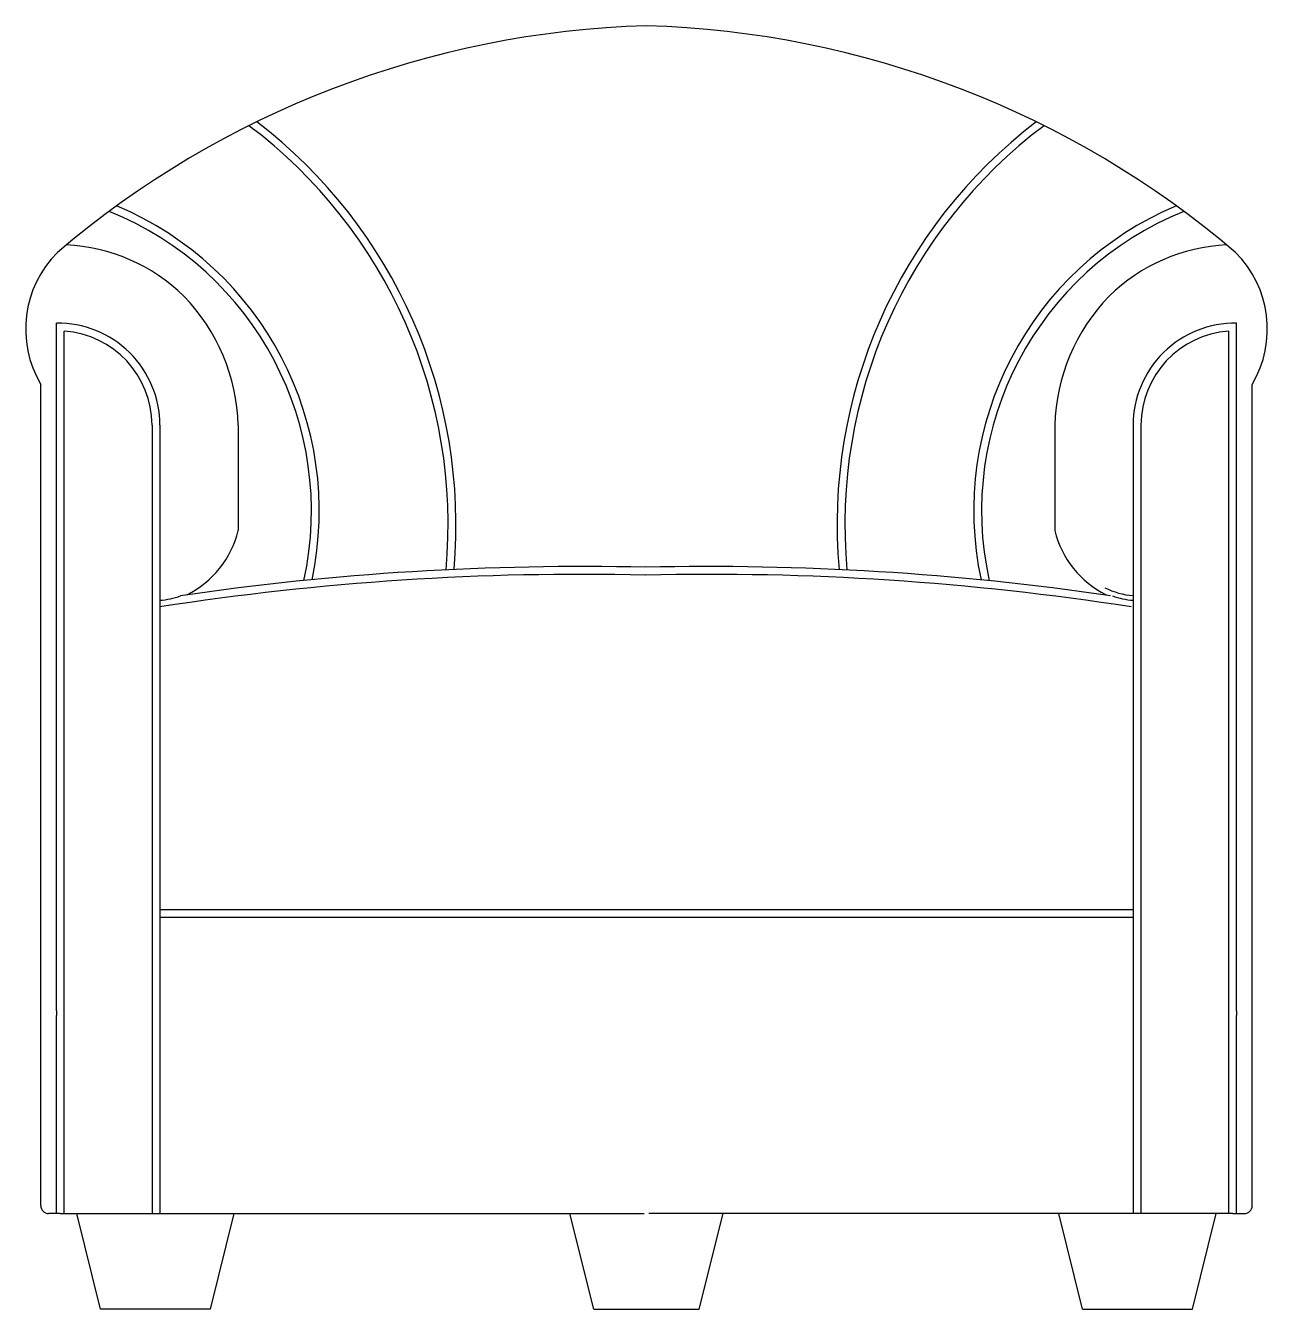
# Model space of a CAD drawing. Header units: millimetres. Extents: x 367 to 446.2, y 92 to 173.9.
import ezdxf

# ---------------------------------------------------------------- set-up
doc = ezdxf.new("R2010")
doc.units = ezdxf.units.MM

msp = doc.modelspace()

# ---------------------------------------------------------------- linework, layer by layer
for p, q in [((368.936, 111.008), (368.936, 154.873)), ((444.224, 111.008), (444.224, 154.873)), ((367.936, 98.587), (367.936, 150.974)), ((445.224, 98.587), (445.224, 150.974)), ((375.534, 148.374), (375.534, 98.087)), ((437.627, 148.374), (437.627, 98.087)), ((368.936, 111.008), (368.936, 110.724)), ((368.936, 98.087), (368.936, 110.724)), ((444.224, 111.008), (444.224, 110.724)), ((444.224, 98.087), (444.224, 110.724)), ((368.936, 98.087), (368.436, 98.087)), ((369.169, 98.087), (368.936, 98.087)), ((369.169, 98.087), (368.936, 98.087)), ((369.169, 98.087), (406.433, 98.087)), ((371.755, 91.975), (370.227, 98.087)), ((370.227, 98.087), (380.283, 98.087)), ((378.755, 91.975), (380.283, 98.087)), ((403.227, 91.975), (401.699, 98.087)), ((443.992, 98.087), (406.727, 98.087)), ((409.933, 91.975), (411.462, 98.087)), ((442.934, 98.087), (432.878, 98.087)), ((434.406, 91.975), (432.878, 98.087)), ((443.992, 98.087), (435.992, 98.087)), ((441.406, 91.975), (442.934, 98.087)), ((443.992, 98.087), (444.224, 98.087)), ((443.992, 98.087), (444.224, 98.087)), ((444.224, 98.087), (444.724, 98.087)), ((378.755, 91.975), (371.755, 91.975)), ((403.227, 91.975), (409.933, 91.975)), ((434.406, 91.975), (441.406, 91.975))]:
    msp.add_line(p, q)
at = {"color": 13}
for p, q in [((369.436, 98.087), (369.436, 154.36)), ((443.724, 98.087), (443.724, 154.36)), ((375.034, 148.374), (375.034, 98.087)), ((380.534, 148.374), (380.534, 141.646)), ((432.627, 148.374), (432.627, 141.646)), ((438.127, 148.374), (438.127, 98.087)), ((437.627, 117.462), (375.534, 117.462)), ((437.627, 116.962), (375.534, 116.962))]:
    msp.add_line(p, q, dxfattribs=at)
for centre, radius, start, end in [((408.366, 113.131), 60.746, 91.68451, 130.40415), ((404.795, 113.131), 60.746, 49.59585, 88.31549), ((373.892, 154.501), 6.922, 135.07247, 210.62877), ((439.268, 154.501), 6.922, 329.37123, 44.92753), ((369.034, 148.374), 6.5, 0, 90.8583), ((444.127, 148.374), 6.5, 89.1417, 180), ((368.436, 98.587), 0.5, 180, 270), ((444.724, 98.587), 0.5, 270, 0)]:
    msp.add_arc(centre, radius, start, end)
for centre, radius, start, end in [((362.084, 142.017), 31.841, 354.81868, 53.07494), ((362.084, 142.017), 32.341, 354.94175, 52.62859), ((451.077, 142.017), 32.341, 127.37141, 185.06865), ((451.077, 142.017), 31.841, 126.92506, 185.19254), ((364.595, 142.896), 21.106, 348.01086, 67.21378), ((448.566, 142.896), 21.106, 112.78622, 192.02402), ((364.595, 142.896), 20.606, 347.56726, 68.05502), ((448.566, 142.896), 20.606, 111.94498, 192.46968), ((369.034, 148.374), 11.5, 45.66059, 87.40733), ((444.127, 148.374), 11.5, 92.59267, 134.33941), ((368.178, 148.013), 12.361, 1.66967, 43.99092), ((444.983, 148.013), 12.361, 136.00908, 178.33033), ((369.034, 148.374), 6, 0, 86.15225), ((444.127, 148.374), 6, 93.84775, 180), ((374.443, 143.151), 6.274, 296.68933, 346.12195), ((438.718, 143.151), 6.274, 193.87805, 243.31067), ((402.436, -36.832), 176.186, 88.67246, 98.34836), ((410.6, -36.832), 176.186, 81.65164, 91.32754), ((402.436, -36.832), 175.686, 88.67246, 98.8082), ((410.6, -36.832), 175.686, 81.1918, 91.32754), ((437.997, 142.314), 4.832, 243.19136, 265.60352), ((375.175, 142.017), 4.832, 274.25698, 290.35003), ((375.175, 142.017), 4.832, 274.25698, 290.35003), ((437.986, 142.017), 4.832, 249.64997, 265.74302)]:
    msp.add_arc(centre, radius, start, end, dxfattribs=at)

doc.saveas('drawing.dxf')
